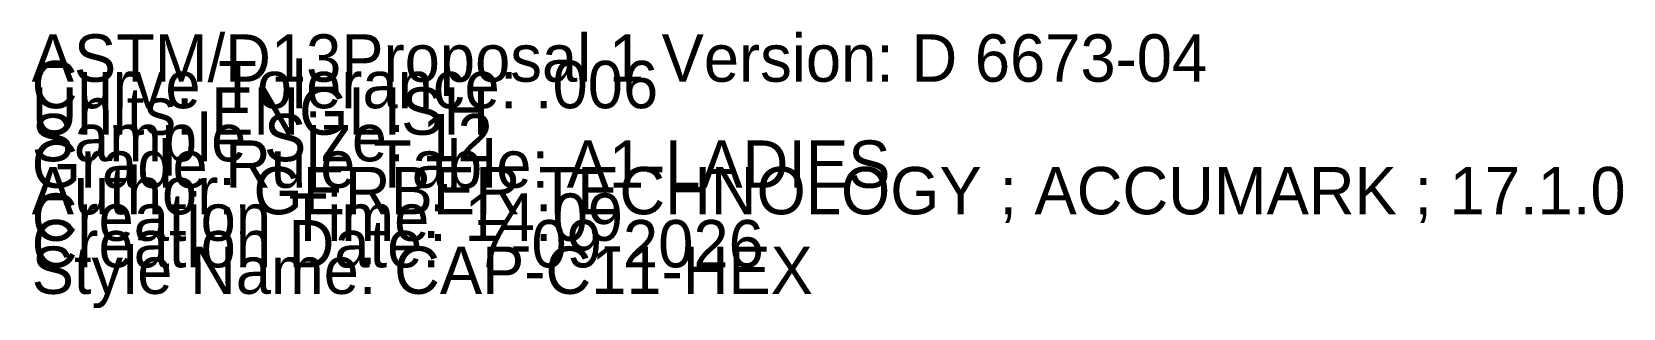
# Model space of a CAD drawing. Extents: x 0 to 68, y -0.1 to 30.4.
# Drawn here: x 0 to 8.4, y -0.08 to 1.38 of the extents above; entities outside this region: 1.
import ezdxf

# ---------------------------------------------------------------- set-up
doc = ezdxf.new("R2010")
doc.units = 0

# ---------------------------------------------------------------- blocks, each defined once
blk = doc.blocks.new('CAP-C11-HEX_12')
at = {"layer": '1'}
for points in [[(49.5125, 27.1834), (58.7504, 30.4167)], [(58.7504, 30.4167), (67.9883, 27.1834)], [(49.5125, 13.3266), (49.5125, 27.1834)], [(67.9883, 27.1834), (67.9883, 13.3266)], [(58.7504, 9.6314), (49.5125, 13.3266)], [(67.9883, 13.3266), (58.7504, 9.6314)]]:
    blk.add_lwpolyline(points, dxfattribs=at)
at = {"layer": '2'}
for p in [(58.7504, 30.4167), (58.7504, 30.4167), (49.5125, 27.1834), (49.5125, 27.1834), (67.9883, 27.1834), (67.9883, 27.1834), (54.1314, 20.255), (63.3693, 20.255), (49.5125, 13.3266), (49.5125, 13.3266), (67.9883, 13.3266), (67.9883, 13.3266), (58.7504, 9.6314), (58.7504, 9.6314)]:
    blk.add_point(p, dxfattribs=at)
at = {"layer": '5'}
blk.add_line((54.1314, 20.255), (63.3693, 20.255), dxfattribs=at)
at = {"layer": '7'}
blk.add_line((54.1314, 20.255), (63.3693, 20.255), dxfattribs=at)
at = {"layer": '84'}
for points in [[(49.5125, 27.1834), (58.7504, 30.4167)], [(58.7504, 30.4167), (67.9883, 27.1834)], [(49.5125, 13.3266), (49.5125, 27.1834)], [(67.9883, 27.1834), (67.9883, 13.3266)], [(58.7504, 9.6314), (49.5125, 13.3266)], [(67.9883, 13.3266), (58.7504, 9.6314)]]:
    blk.add_lwpolyline(points, dxfattribs=at)
at = {"layer": '1'}
for s, p in [('SIZE: 12', (58.7504, 20.584)), ('CATEGORY: CAP-C11-HEX', (58.7504, 20.444)), ('ANNOTATION: RECTANGLE', (58.7504, 20.304)), ('Quantity: 1,0', (58.7504, 20.164)), ('Piece Name: CAP-C11-HEX', (58.7504, 20.024))]:
    blk.add_text(s, height=0.25, dxfattribs=at).set_placement(p)

msp = doc.modelspace()

# ---------------------------------------------------------------- block references
at = {"layer": '1'}
msp.add_blockref('CAP-C11-HEX_12', (0, 0), dxfattribs=at)

# ---------------------------------------------------------------- texts
for s, p in [('ASTM/D13Proposal 1 Version: D 6673-04', (0, 1.12)), ('Curve Tolerance: .006', (0, 0.98)), ('Units: ENGLISH', (0, 0.84)), ('Sample Size: 12', (0, 0.7)), ('Grade Rule Table: A1-LADIES', (0, 0.56)), ('Author: GERBER TECHNOLOGY ; ACCUMARK ; 17.1.0', (0, 0.42)), ('Creation Time: 14:09', (0, 0.28)), ('Creation Date:  7-09-2026', (0, 0.14)), ('Style Name: CAP-C11-HEX', (0, 0))]:
    msp.add_text(s, height=0.25, dxfattribs=at).set_placement(p)

doc.saveas('drawing.dxf')
